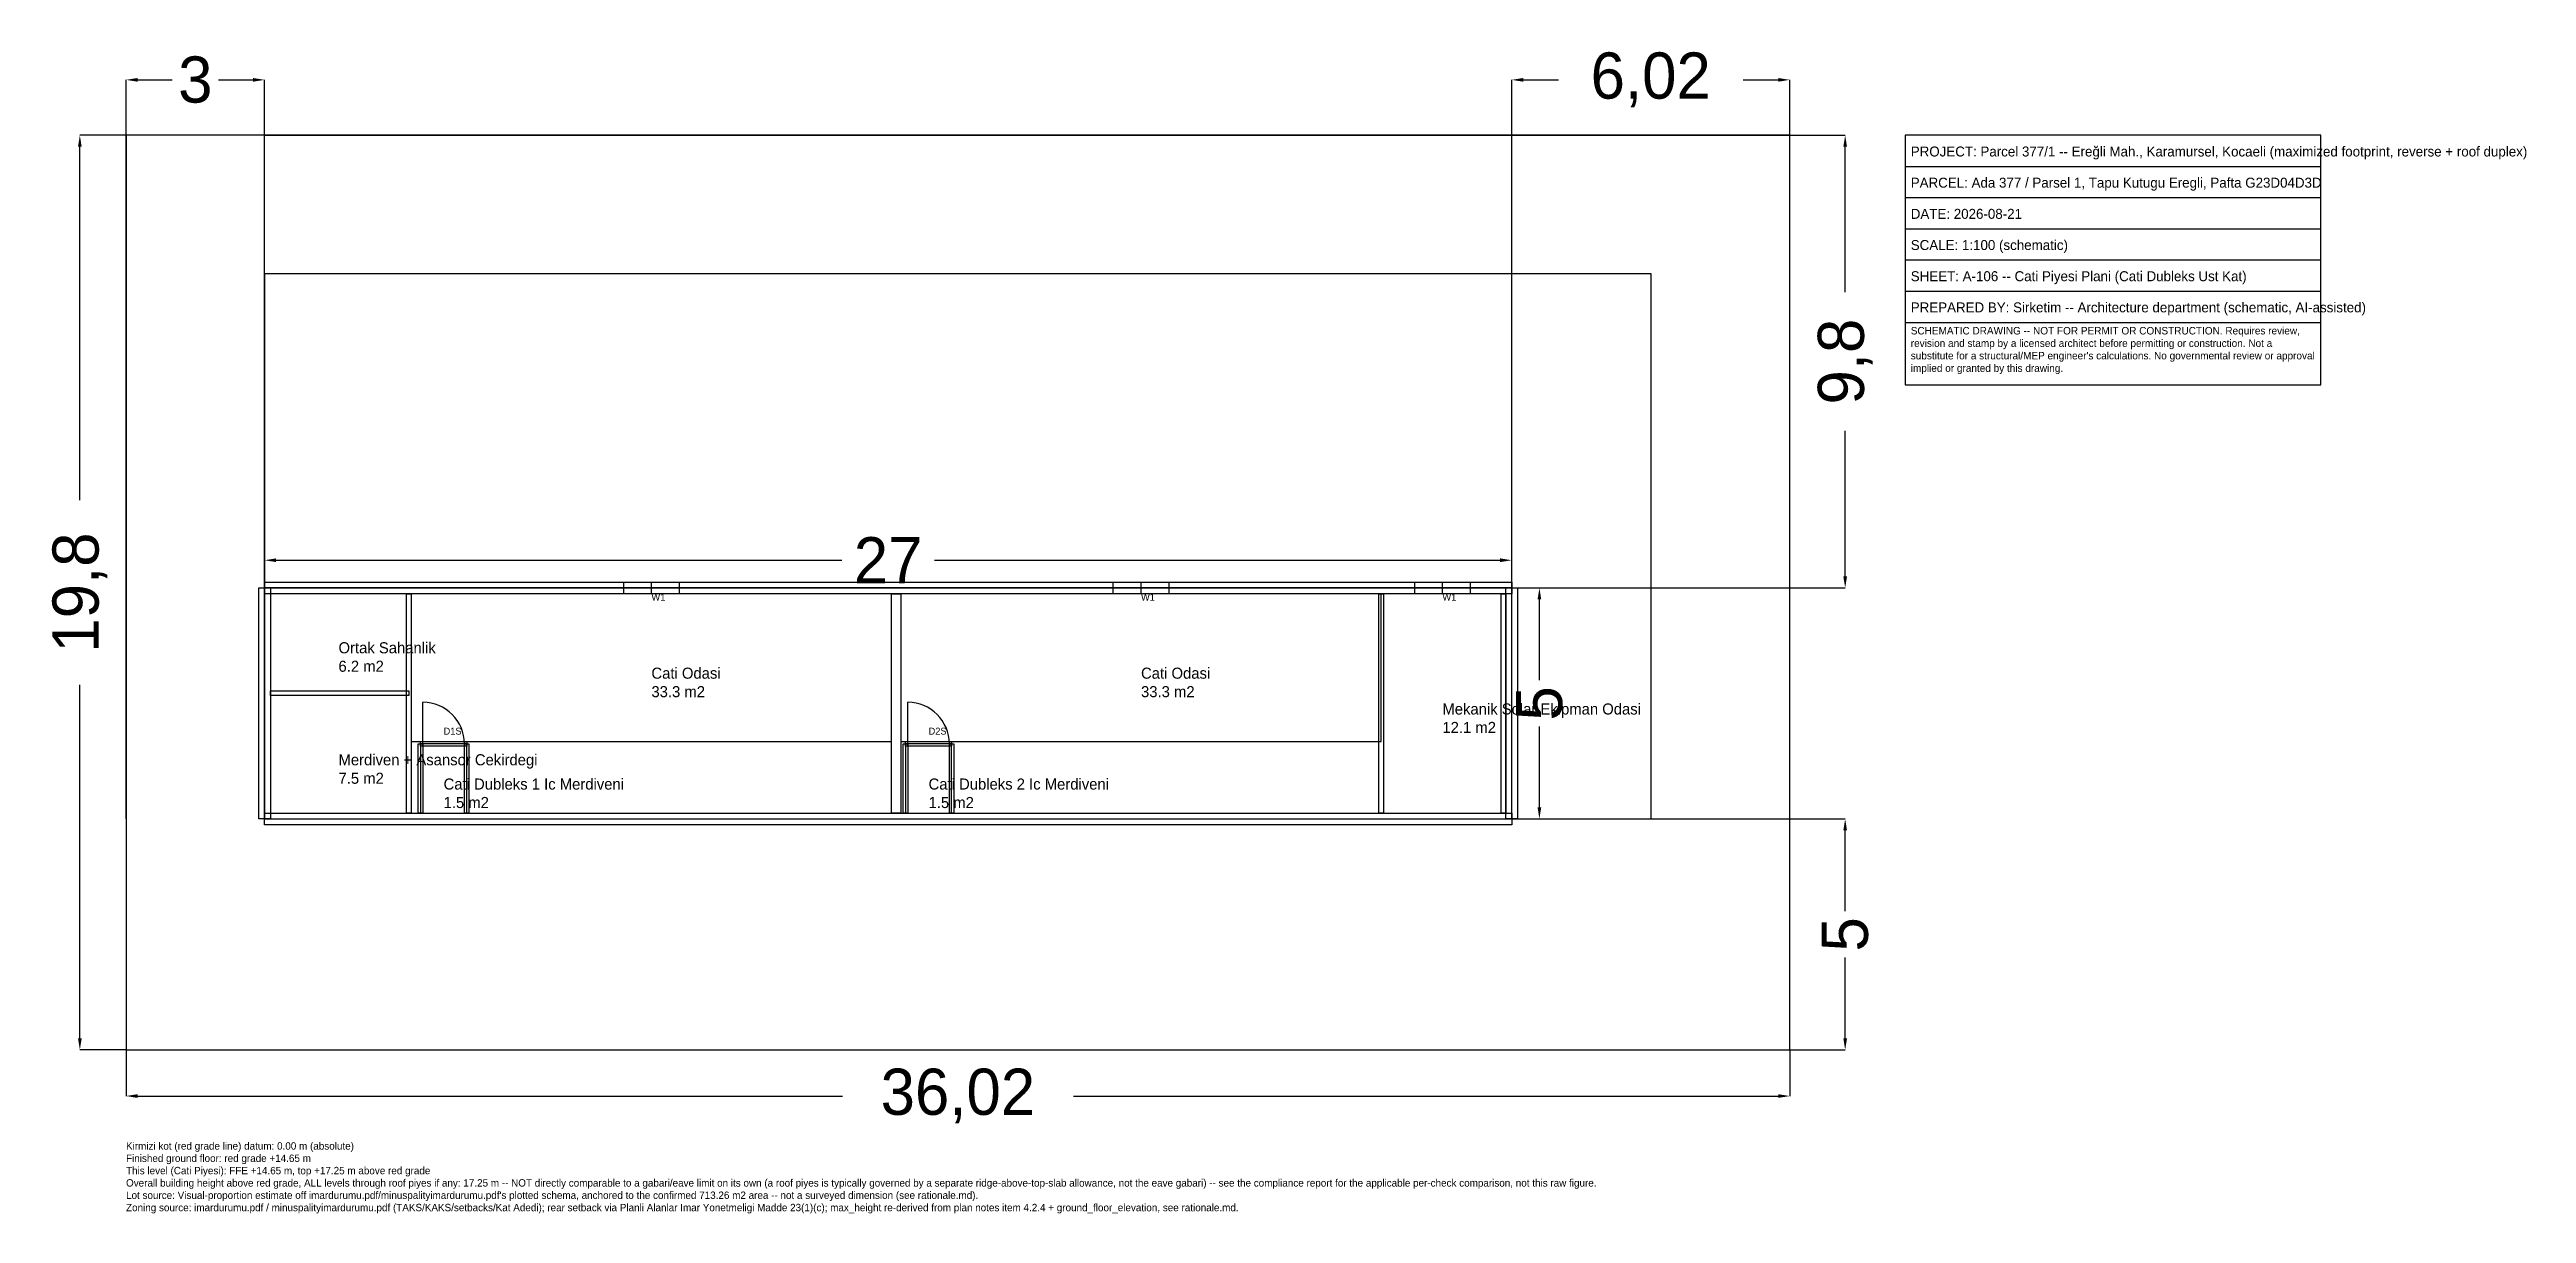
# Model space of a CAD drawing. Header units: metres. Extents: x -1.7 to 52, y -3.5 to 21.7.
import ezdxf

# ---------------------------------------------------------------- set-up
doc = ezdxf.new("R2010")
doc.units = ezdxf.units.M
for name, color, linetype in [('A-ANNO-DIMS', 6, 'Continuous'), ('A-ANNO-NOTE', 7, 'Continuous'), ('A-ANNO-NPLT', 8, 'Continuous'), ('A-ANNO-TTLB', 7, 'Continuous'), ('A-AREA-IDEN', 2, 'Continuous'), ('A-AREA-PLAN', 4, 'Continuous'), ('A-DOOR', 3, 'Continuous'), ('A-GLAZ', 5, 'Continuous'), ('A-WALL', 7, 'Continuous'), ('A-WALL-INTR', 7, 'Continuous'), ('C-PROP', 1, 'Continuous'), ('Z-DATA-NOPLOT', 8, 'Continuous')]:
    doc.layers.add(name, color=color, linetype=linetype)
doc.dimstyles.get("Standard").update_dxf_attribs({"dimtxt": 2.5, "dimasz": 2.5, "dimexe": 1.25, "dimexo": 0.625, "dimtad": 1, "dimtxsty": 'Standard', "dimcen": 2.5, "dimazin": 3, "dimtfac": 1, "dimtmove": 0, "dimatfit": 3, "dimarcsym": 0})

# ---------------------------------------------------------------- blocks, each defined once
blk = doc.blocks.new('_CLOSEDFILLED')
at = {"color": 0, "linetype": 'ByBlock'}
blk.add_solid([(-1, 0.16), (0, 0), (-1, -0.16)], dxfattribs=at)
blk = doc.blocks.new('*D0')
for p, q in [((0, 0), (0, -1)), ((36.02, 0), (36.02, -1)), ((0.25, -1), (15.51, -1)), ((20.51, -1), (35.77, -1))]:
    blk.add_line(p, q)
at = {"layer": 'Defpoints'}
for p in [(0, 0), (36.02, 0), (0, -1)]:
    blk.add_point(p, dxfattribs=at)
at = {"layer": 'A-ANNO-DIMS', "xscale": 0.25, "yscale": 0.25, "rotation": 180}
blk.add_blockref('_CLOSEDFILLED', (0, -1), dxfattribs=at)
at = {"layer": 'A-ANNO-DIMS', "xscale": 0.25, "yscale": 0.25}
blk.add_blockref('_CLOSEDFILLED', (36.02, -1), dxfattribs=at)
at = {"layer": 'A-ANNO-DIMS', "insert": (18.01, -1), "char_height": 1, "attachment_point": 5}
blk.add_mtext('36,02', dxfattribs=at)
blk = doc.blocks.new('*D2')
for p, q in [((0, 19.8), (-1, 19.8)), ((-1, 11.9), (-1, 19.55)), ((-1, 0.25), (-1, 7.9)), ((0, 0), (-1, 0))]:
    blk.add_line(p, q)
at = {"layer": 'Defpoints'}
for p in [(0, 19.8), (-1, 0), (0, 0)]:
    blk.add_point(p, dxfattribs=at)
at = {"layer": 'A-ANNO-DIMS', "xscale": 0.25, "yscale": 0.25}
for p, rotation in [((-1, 19.8), 90), ((-1, 0), 270)]:
    blk.add_blockref('_CLOSEDFILLED', p, dxfattribs=dict(at, rotation=rotation))
at = {"layer": 'A-ANNO-DIMS', "insert": (-1, 9.9), "char_height": 1, "attachment_point": 5, "rotation": 90}
blk.add_mtext('19,8', dxfattribs=at)
blk = doc.blocks.new('*D3')
for p, q in [((3, 10), (3, 10.6)), ((3.25, 10.6), (15.5, 10.6)), ((17.5, 10.6), (29.75, 10.6)), ((30, 10), (30, 10.6))]:
    blk.add_line(p, q)
at = {"layer": 'Defpoints'}
for p in [(3, 10.6), (3, 10), (30, 10)]:
    blk.add_point(p, dxfattribs=at)
at = {"layer": 'A-ANNO-DIMS', "xscale": 0.25, "yscale": 0.25, "rotation": 180}
blk.add_blockref('_CLOSEDFILLED', (3, 10.6), dxfattribs=at)
at = {"layer": 'A-ANNO-DIMS', "xscale": 0.25, "yscale": 0.25}
blk.add_blockref('_CLOSEDFILLED', (30, 10.6), dxfattribs=at)
at = {"layer": 'A-ANNO-DIMS', "insert": (16.5, 10.6), "char_height": 1, "attachment_point": 5}
blk.add_mtext('27', dxfattribs=at)
blk = doc.blocks.new('*D4')
for p, q in [((30, 10), (30.6, 10)), ((30.6, 8), (30.6, 9.75)), ((30.6, 5.25), (30.6, 7)), ((30, 5), (30.6, 5))]:
    blk.add_line(p, q)
at = {"layer": 'Defpoints'}
for p in [(30, 10), (30, 5), (30.6, 5)]:
    blk.add_point(p, dxfattribs=at)
at = {"layer": 'A-ANNO-DIMS', "xscale": 0.25, "yscale": 0.25}
for p, rotation in [((30.6, 10), 90), ((30.6, 5), 270)]:
    blk.add_blockref('_CLOSEDFILLED', p, dxfattribs=dict(at, rotation=rotation))
at = {"layer": 'A-ANNO-DIMS', "insert": (30.6, 7.5), "char_height": 1, "attachment_point": 5, "rotation": 90}
blk.add_mtext('5', dxfattribs=at)
blk = doc.blocks.new('*D5')
for p, q in [((3, 5), (37.22, 5)), ((37.22, 3), (37.22, 4.75)), ((37.22, 0.25), (37.22, 2)), ((3, 0), (37.22, 0))]:
    blk.add_line(p, q)
at = {"layer": 'Defpoints'}
for p in [(3, 5), (3, 0), (37.22, 0)]:
    blk.add_point(p, dxfattribs=at)
at = {"layer": 'A-ANNO-DIMS', "xscale": 0.25, "yscale": 0.25}
for p, rotation in [((37.22, 5), 90), ((37.22, 0), 270)]:
    blk.add_blockref('_CLOSEDFILLED', p, dxfattribs=dict(at, rotation=rotation))
at = {"layer": 'A-ANNO-DIMS', "insert": (37.22, 2.5), "char_height": 1, "attachment_point": 5, "rotation": 90}
blk.add_mtext('5', dxfattribs=at)
blk = doc.blocks.new('*D6')
for p, q in [((3, 19.8), (37.22, 19.8)), ((37.22, 16.4), (37.22, 19.55)), ((37.22, 10.25), (37.22, 13.4)), ((3, 10), (37.22, 10))]:
    blk.add_line(p, q)
at = {"layer": 'Defpoints'}
for p in [(3, 19.8), (3, 10), (37.22, 10)]:
    blk.add_point(p, dxfattribs=at)
at = {"layer": 'A-ANNO-DIMS', "xscale": 0.25, "yscale": 0.25}
for p, rotation in [((37.22, 19.8), 90), ((37.22, 10), 270)]:
    blk.add_blockref('_CLOSEDFILLED', p, dxfattribs=dict(at, rotation=rotation))
at = {"layer": 'A-ANNO-DIMS', "insert": (37.22, 14.9), "char_height": 1, "attachment_point": 5, "rotation": 90}
blk.add_mtext('9,8', dxfattribs=at)
blk = doc.blocks.new('*D7')
for p, q in [((0, 5), (0, 21)), ((0.25, 21), (1, 21)), ((2, 21), (2.75, 21)), ((3, 5), (3, 21))]:
    blk.add_line(p, q)
at = {"layer": 'Defpoints'}
for p in [(0, 21), (0, 5), (3, 5)]:
    blk.add_point(p, dxfattribs=at)
at = {"layer": 'A-ANNO-DIMS', "xscale": 0.25, "yscale": 0.25, "rotation": 180}
blk.add_blockref('_CLOSEDFILLED', (0, 21), dxfattribs=at)
at = {"layer": 'A-ANNO-DIMS', "xscale": 0.25, "yscale": 0.25}
blk.add_blockref('_CLOSEDFILLED', (3, 21), dxfattribs=at)
at = {"layer": 'A-ANNO-DIMS', "insert": (1.5, 21), "char_height": 1, "attachment_point": 5}
blk.add_mtext('3', dxfattribs=at)
blk = doc.blocks.new('*D8')
for p, q in [((30, 5), (30, 21)), ((30.25, 21), (31.01, 21)), ((35.01, 21), (35.77, 21)), ((36.02, 5), (36.02, 21))]:
    blk.add_line(p, q)
at = {"layer": 'Defpoints'}
for p in [(30, 21), (30, 5), (36.02, 5)]:
    blk.add_point(p, dxfattribs=at)
at = {"layer": 'A-ANNO-DIMS', "xscale": 0.25, "yscale": 0.25, "rotation": 180}
blk.add_blockref('_CLOSEDFILLED', (30, 21), dxfattribs=at)
at = {"layer": 'A-ANNO-DIMS', "xscale": 0.25, "yscale": 0.25}
blk.add_blockref('_CLOSEDFILLED', (36.02, 21), dxfattribs=at)
at = {"layer": 'A-ANNO-DIMS', "insert": (33.01, 21), "char_height": 1, "attachment_point": 5}
blk.add_mtext('6,02', dxfattribs=at)

msp = doc.modelspace()

# ---------------------------------------------------------------- linework, layer by layer
at = {"layer": 'A-ANNO-NPLT'}
msp.add_lwpolyline([(3, 5), (33.02, 5), (33.02, 16.8), (3, 16.8)], close=True, dxfattribs=at)
at = {"layer": 'A-ANNO-TTLB'}
for p, q in [((38.52, 19.125), (47.52, 19.125)), ((38.52, 18.45), (47.52, 18.45)), ((38.52, 17.775), (47.52, 17.775)), ((38.52, 17.1), (47.52, 17.1)), ((38.52, 16.425), (47.52, 16.425)), ((38.52, 15.75), (47.52, 15.75))]:
    msp.add_line(p, q, dxfattribs=at)
msp.add_lwpolyline([(38.52, 14.4), (47.52, 14.4), (47.52, 19.8), (38.52, 19.8)], close=True, dxfattribs=at)
at = {"layer": 'A-AREA-IDEN'}
for points in [[(3.125, 7.775), (6.075, 7.775), (6.075, 9.875), (3.125, 9.875)], [(6.175, 6.675), (16.575, 6.675), (16.575, 9.875), (6.175, 9.875)], [(16.775, 6.675), (27.175, 6.675), (27.175, 9.875), (16.775, 9.875)], [(27.225, 5.125), (29.775, 5.125), (29.775, 9.875), (27.225, 9.875)], [(3.125, 5.125), (6.075, 5.125), (6.075, 7.675), (3.125, 7.675)], [(6.375, 5.125), (7.375, 5.125), (7.375, 6.625), (6.375, 6.625)], [(16.875, 5.125), (17.875, 5.125), (17.875, 6.625), (16.875, 6.625)]]:
    msp.add_lwpolyline(points, close=True, dxfattribs=at)
at = {"layer": 'A-AREA-PLAN'}
msp.add_lwpolyline([(3, 5), (30, 5), (30, 10), (3, 10)], close=True, dxfattribs=at)
at = {"layer": 'A-DOOR'}
for p, q in [((6.425, 6.625), (6.425, 7.525)), ((16.925, 6.625), (16.925, 7.525))]:
    msp.add_line(p, q, dxfattribs=at)
for points in [[(6.425, 6.675), (7.325, 6.675), (7.325, 6.575), (6.425, 6.575)], [(16.925, 6.675), (17.825, 6.675), (17.825, 6.575), (16.925, 6.575)]]:
    msp.add_lwpolyline(points, close=True, dxfattribs=at)
for centre in [(6.425, 6.625), (16.925, 6.625)]:
    msp.add_arc(centre, 0.9, 0, 90, dxfattribs=at)
at = {"layer": 'A-GLAZ'}
for p, q in [((11.375, 9.875), (11.375, 10.125)), ((21.975, 9.875), (21.975, 10.125)), ((28.5, 9.875), (28.5, 10.125))]:
    msp.add_line(p, q, dxfattribs=at)
for points in [[(11.975, 9.875), (10.775, 9.875), (10.775, 10.125), (11.975, 10.125)], [(22.575, 9.875), (21.375, 9.875), (21.375, 10.125), (22.575, 10.125)], [(29.1, 9.875), (27.9, 9.875), (27.9, 10.125), (29.1, 10.125)]]:
    msp.add_lwpolyline(points, close=True, dxfattribs=at)
at = {"layer": 'A-WALL'}
for points in [[(3.125, 10), (3.125, 5), (2.875, 5), (2.875, 10)], [(30, 9.875), (3, 9.875), (3, 10.125), (30, 10.125)], [(29.875, 5), (29.875, 10), (30.125, 10), (30.125, 5)], [(3, 5.125), (30, 5.125), (30, 4.875), (3, 4.875)]]:
    msp.add_lwpolyline(points, close=True, dxfattribs=at)
at = {"layer": 'A-WALL-INTR'}
for points in [[(6.075, 5.125), (6.075, 9.875), (6.175, 9.875), (6.175, 5.125)], [(16.575, 5.125), (16.575, 9.875), (16.775, 9.875), (16.775, 5.125)], [(27.125, 5.125), (27.125, 9.875), (27.225, 9.875), (27.225, 5.125)], [(29.775, 5.125), (29.775, 9.875), (29.875, 9.875), (29.875, 5.125)], [(3.125, 7.775), (6.125, 7.775), (6.125, 7.675), (3.125, 7.675)], [(6.325, 5.125), (6.325, 6.625), (6.425, 6.625), (6.425, 5.125)], [(6.375, 6.675), (7.375, 6.675), (7.375, 6.575), (6.375, 6.575)], [(7.325, 5.125), (7.325, 6.625), (7.425, 6.625), (7.425, 5.125)], [(16.825, 5.125), (16.825, 6.625), (16.925, 6.625), (16.925, 5.125)], [(16.875, 6.675), (17.875, 6.675), (17.875, 6.575), (16.875, 6.575)], [(17.825, 5.125), (17.825, 6.625), (17.925, 6.625), (17.925, 5.125)]]:
    msp.add_lwpolyline(points, close=True, dxfattribs=at)
at = {"layer": 'C-PROP'}
msp.add_lwpolyline([(0, 0), (36.02, 0), (36.02, 19.8), (0, 19.8)], close=True, dxfattribs=at)
at = {"layer": 'Z-DATA-NOPLOT'}
msp.add_point((0, 0), dxfattribs=at)

# ---------------------------------------------------------------- texts
at = {"layer": 'A-ANNO-NOTE', "insert": (0, -2), "char_height": 0.16, "attachment_point": 1}
msp.add_mtext("Kirmizi kot (red grade line) datum: 0.00 m (absolute)\\PFinished ground floor: red grade +14.65 m\\PThis level (Cati Piyesi): FFE +14.65 m, top +17.25 m above red grade\\POverall building height above red grade, ALL levels through roof piyes if any: 17.25 m -- NOT directly comparable to a gabari/eave limit on its own (a roof piyes is typically governed by a separate ridge-above-top-slab allowance, not the eave gabari) -- see the compliance report for the applicable per-check comparison, not this raw figure.\\PLot source: Visual-proportion estimate off imardurumu.pdf/minuspalityimardurumu.pdf's plotted schema, anchored to the confirmed 713.26 m2 area -- not a surveyed dimension (see rationale.md).\\PZoning source: imardurumu.pdf / minuspalityimardurumu.pdf (TAKS/KAKS/setbacks/Kat Adedi); rear setback via Planli Alanlar Imar Yonetmeligi Madde 23(1)(c); max_height re-derived from plan notes item 4.2.4 + ground_floor_elevation, see rationale.md.", dxfattribs=at)
at = {"layer": 'A-ANNO-TTLB'}
for s, p in [('PROJECT: Parcel 377/1 -- Ereğli Mah., Karamursel, Kocaeli (maximized footprint, reverse + roof duplex)', (38.64, 19.341)), ('PARCEL: Ada 377 / Parsel 1, Tapu Kutugu Eregli, Pafta G23D04D3D', (38.64, 18.666)), ('DATE: 2026-08-21', (38.64, 17.991)), ('SCALE: 1:100 (schematic)', (38.64, 17.316)), ('SHEET: A-106 -- Cati Piyesi Plani (Cati Dubleks Ust Kat)', (38.64, 16.641)), ('PREPARED BY: Sirketim -- Architecture department (schematic, AI-assisted)', (38.64, 15.966))]:
    msp.add_text(s, height=0.216, dxfattribs=at).set_placement(p)
at = {"layer": 'A-ANNO-TTLB', "insert": (38.64, 15.65), "char_height": 0.162, "width": 8.76, "attachment_point": 1}
msp.add_mtext("SCHEMATIC DRAWING -- NOT FOR PERMIT OR CONSTRUCTION. Requires review, revision and stamp by a licensed architect before permitting or construction. Not a substitute for a structural/MEP engineer's calculations. No governmental review or approval implied or granted by this drawing.", dxfattribs=at)
at = {"layer": 'A-AREA-IDEN', "char_height": 0.24, "attachment_point": 1}
for s, insert in [('Ortak Sahanlik\\P6.2 m2', (4.6, 8.825)), ('Cati Odasi\\P33.3 m2', (11.375, 8.275)), ('Cati Odasi\\P33.3 m2', (21.975, 8.275)), ('Mekanik Solar Ekipman Odasi\\P12.1 m2', (28.5, 7.5)), ('Merdiven + Asansor Cekirdegi\\P7.5 m2', (4.6, 6.4)), ('Cati Dubleks 1 Ic Merdiveni\\P1.5 m2', (6.875, 5.875)), ('Cati Dubleks 2 Ic Merdiveni\\P1.5 m2', (17.375, 5.875))]:
    msp.add_mtext(s, dxfattribs=dict(at, insert=insert))
at = {"layer": 'A-DOOR'}
for s, p in [('D1S', (6.875, 6.825)), ('D2S', (17.375, 6.825))]:
    msp.add_text(s, height=0.15, dxfattribs=at).set_placement(p)
at = {"layer": 'A-GLAZ'}
for p in [(11.375, 9.725), (21.975, 9.725), (28.5, 9.725)]:
    msp.add_text('W1', height=0.15, dxfattribs=at).set_placement(p)

# ---------------------------------------------------------------- dimensions: what is measured, and where the dimension line sits
at = {"layer": 'A-ANNO-DIMS'}
for base, p1, p2, picture, middle in [((0, 21), (0, 5), (3, 5), '*D7', (1.5, 21)), ((30, 21), (30, 5), (36.02, 5), '*D8', (33.01, 21)), ((3, 10.6), (3, 10), (30, 10), '*D3', (16.5, 10.6)), ((0, -1), (0, 0), (36.02, 0), '*D0', (18.01, -1))]:
    dim = msp.add_linear_dim(base=base, p1=p1, p2=p2, dimstyle='Standard', dxfattribs=at)
    dim.commit()
    dim.dimension.update_dxf_attribs({"geometry": picture, "text_midpoint": middle})
for base, p1, p2, picture, middle in [((-1, 0), (0, 0), (0, 19.8), '*D2', (-1, 9.9)), ((37.22, 10), (3, 10), (3, 19.8), '*D6', (37.22, 14.9)), ((30.6, 5), (30, 5), (30, 10), '*D4', (30.6, 7.5)), ((37.22, 0), (3, 0), (3, 5), '*D5', (37.22, 2.5))]:
    dim = msp.add_linear_dim(base=base, p1=p1, p2=p2, angle=90, dimstyle='Standard', dxfattribs=at)
    dim.commit()
    dim.dimension.update_dxf_attribs({"geometry": picture, "text_midpoint": middle})

doc.saveas('drawing.dxf')
